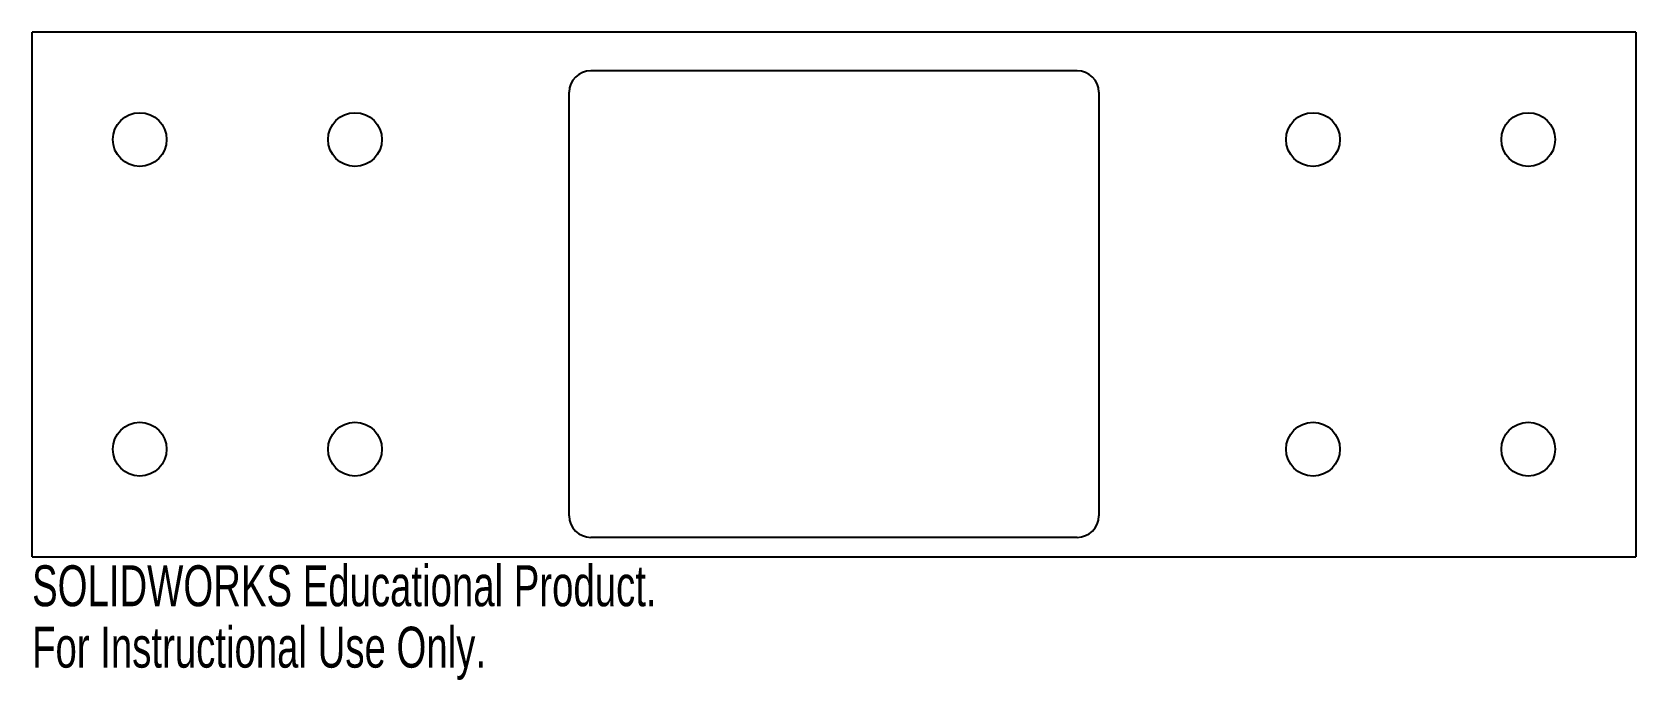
# Model space of a CAD drawing. Header units: inches. Extents: x -3.73 to 3.73, y -1.79 to 1.22.
import ezdxf

# ---------------------------------------------------------------- set-up
doc = ezdxf.new("R2010")
doc.units = ezdxf.units.IN
doc.header["$MEASUREMENT"] = 0
doc.styles.add('SLDTEXTSTYLE0', font='TXT', dxfattribs={"width": 0.7})

msp = doc.modelspace()

# ---------------------------------------------------------------- linework, layer by layer
at = {"color": 7, "linetype": 'Continuous', "lineweight": 25}
for p, q in [((3.725, 1.22), (-3.725, 1.22)), ((-3.725, -1.22), (-3.725, 1.22)), ((3.725, 1.22), (3.725, -1.22)), ((1.13, 1.04), (-1.13, 1.04)), ((-1.23, -1.03), (-1.23, 0.94)), ((1.23, 0.94), (1.23, -1.03)), ((1.13, -1.13), (-1.13, -1.13)), ((-3.725, -1.22), (3.725, -1.22))]:
    msp.add_line(p, q, dxfattribs=at)
for centre in [(-3.225, 0.72), (-2.225, 0.72), (2.225, 0.72), (3.225, 0.72), (-3.225, -0.72), (-2.225, -0.72), (2.225, -0.72), (3.225, -0.72)]:
    msp.add_circle(centre, 0.125, dxfattribs=at)
for centre, start, end in [((-1.13, 0.94), 90, 180), ((1.13, 0.94), 0, 90), ((-1.13, -1.03), 180, 270), ((1.13, -1.03), 270, 0)]:
    msp.add_arc(centre, 0.1, start, end, dxfattribs=at)

# ---------------------------------------------------------------- texts
at = {"color": 7, "linetype": 'Continuous', "char_height": 0.1903, "attachment_point": 1, "style": 'SLDTEXTSTYLE0'}
for s, insert in [('SOLIDWORKS Educational Product.', (-3.725, -1.2601)), ('For Instructional Use Only.', (-3.725, -1.5456))]:
    msp.add_mtext(s, dxfattribs=dict(at, insert=insert))

doc.saveas('drawing.dxf')
